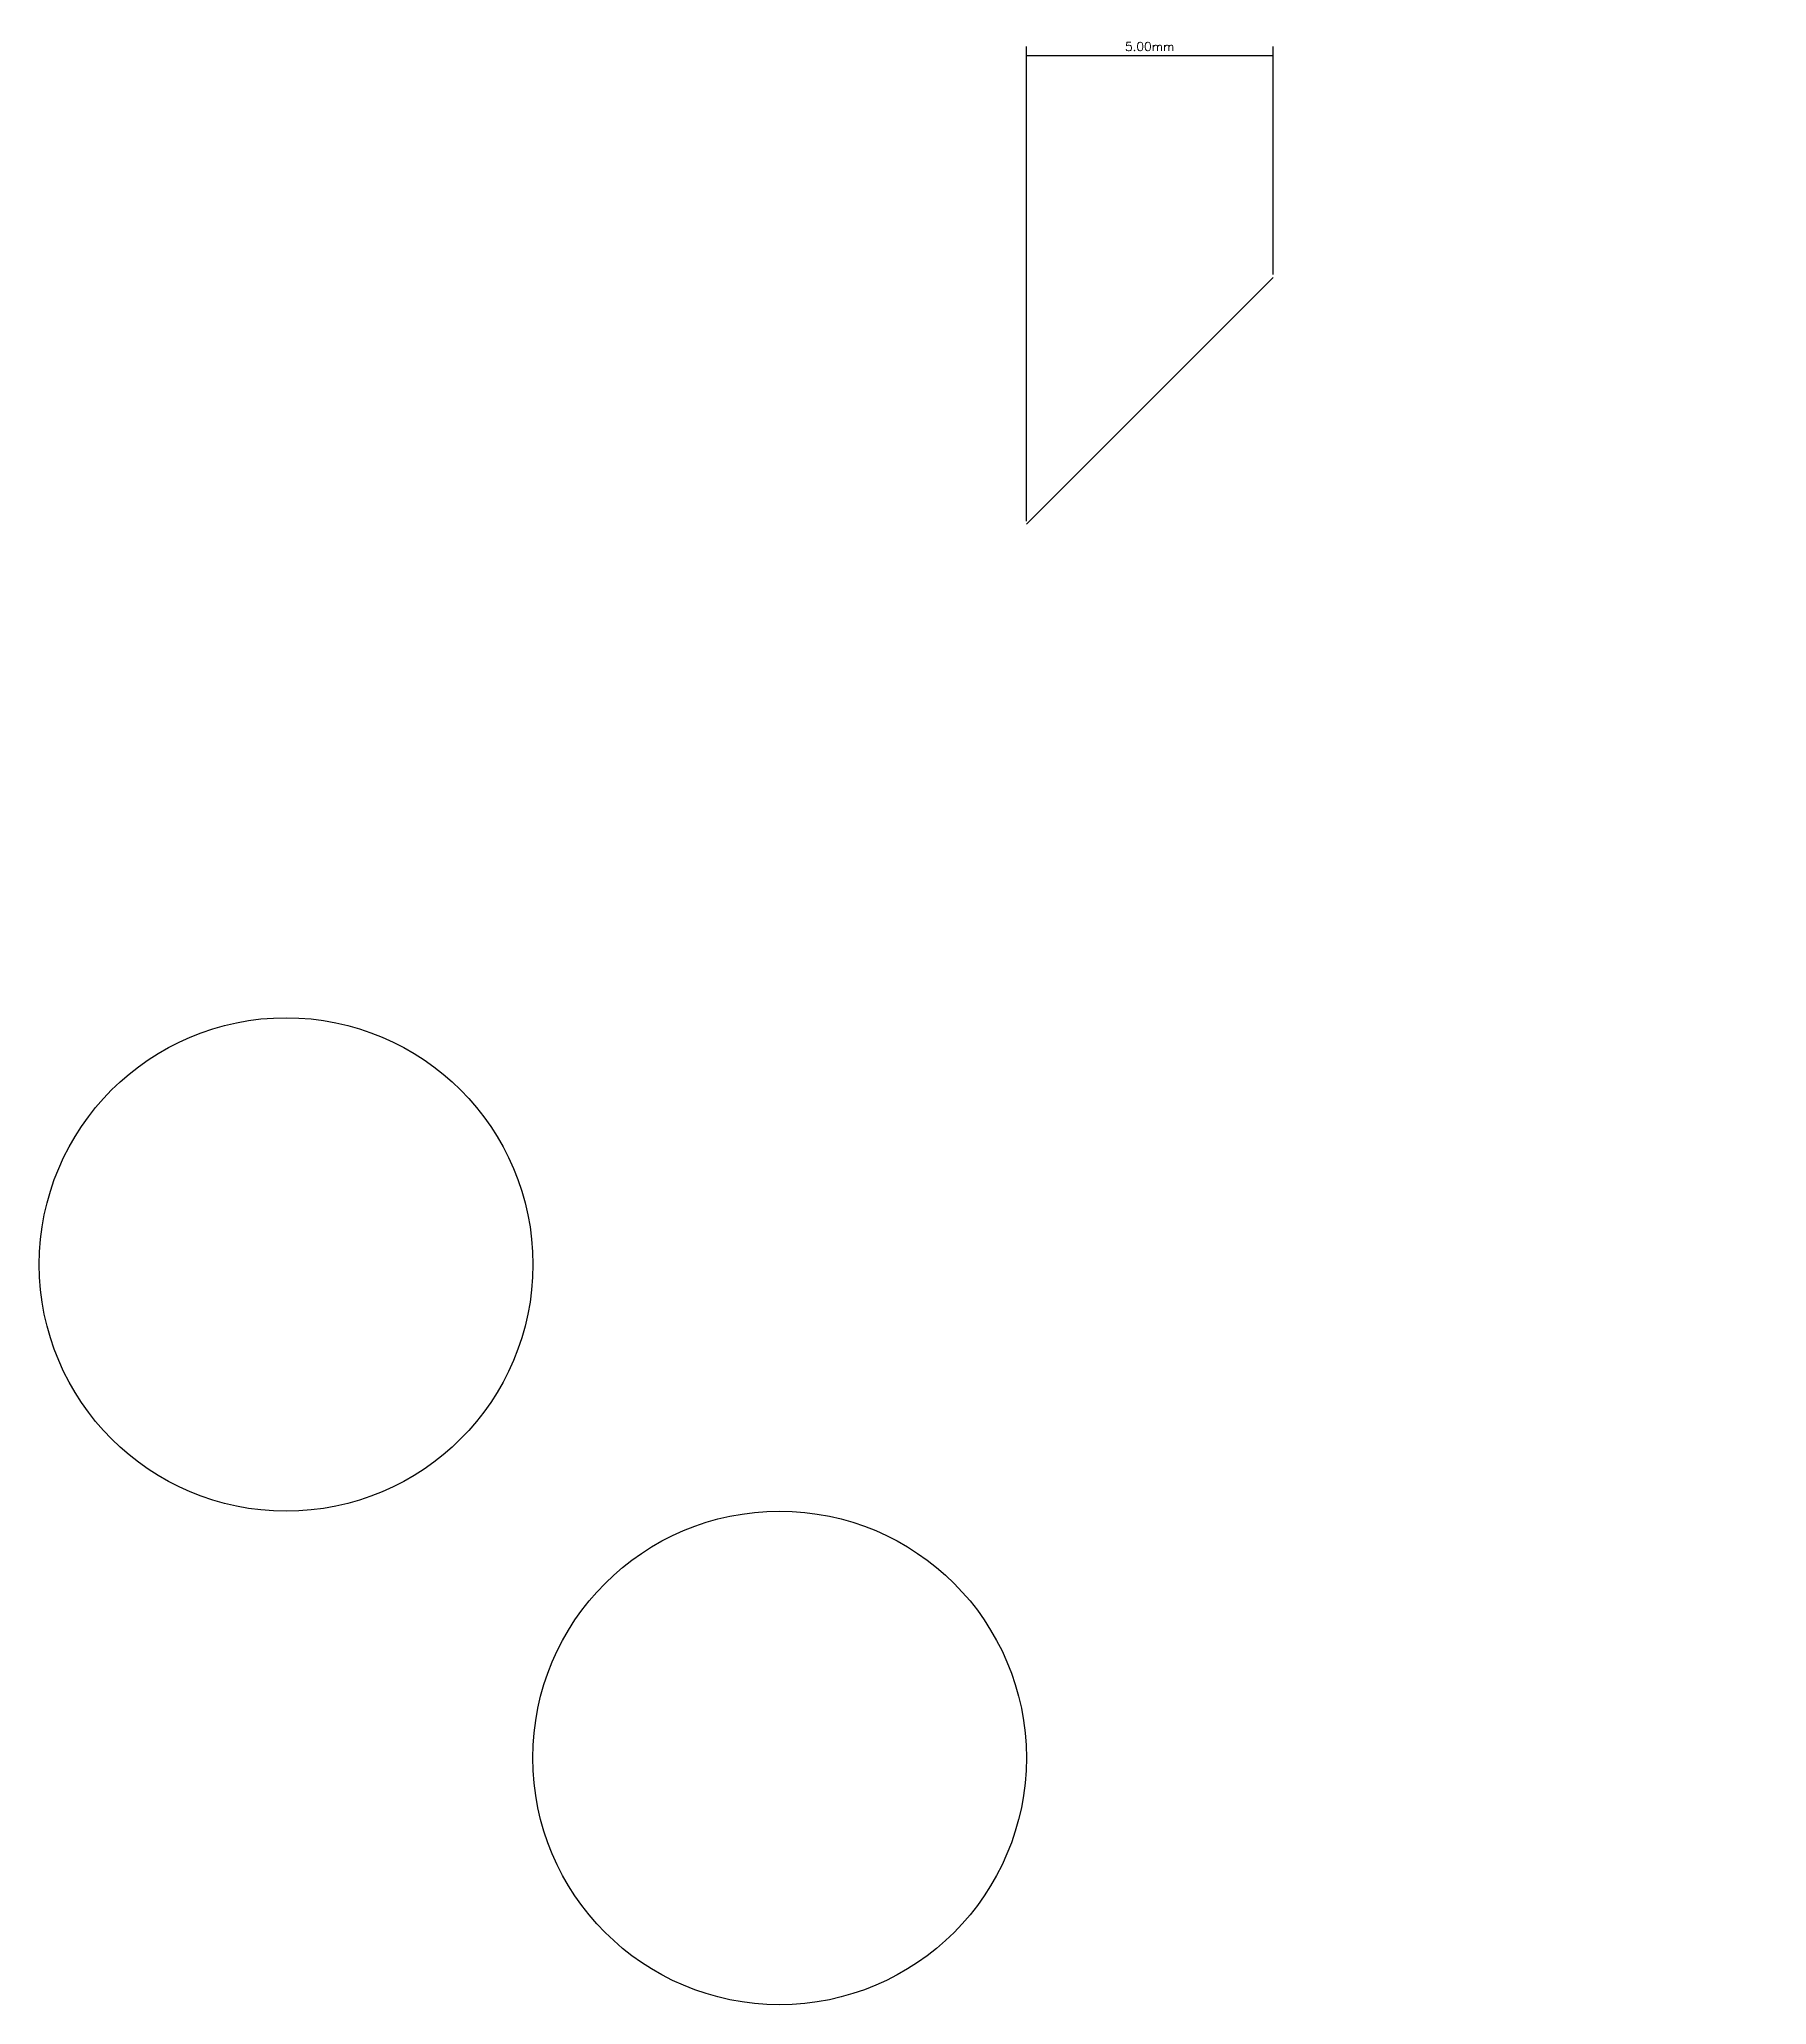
# Model space of a CAD drawing. Header units: millimetres. Extents: x -20 to 15, y -10 to 29.8.
import ezdxf

# ---------------------------------------------------------------- set-up
doc = ezdxf.new("R2010")
doc.units = ezdxf.units.MM
doc.styles.get("Standard").update_dxf_attribs({"font": 'simplex.shx'})
doc.dimstyles.new('MyStyle', dxfattribs={"dimtxt": 0.18, "dimasz": 0.18, "dimexe": 0.18, "dimexo": 0.0625, "dimgap": 0.09, "dimtad": 1, "dimzin": 0, "dimdsep": 52, "dimtxsty": 'Standard', "dimcen": 0.09, "dimadec": 0, "dimazin": 0, "dimtfac": 1, "dimtdec": 4, "dimtofl": 0, "dimtmove": 0, "dimatfit": 3, "dimfxl": 1, "dimtolj": 1, "dimtzin": 0, "dimarcsym": 0})

# ---------------------------------------------------------------- blocks, each defined once
blk = doc.blocks.new('MyBlock2')
blk.add_circle((5, 5), 5)
blk = doc.blocks.new('*D1')
for p, q in [((0, 0.0625), (0, 9.68)), ((5, 5.0625), (5, 9.68)), ((0, 9.5), (5, 9.5))]:
    blk.add_line(p, q)
for points in [[(0, 9.5), (0.18, 9.47), (0.18, 9.53), (0, 9.5)], [(5, 9.5), (4.82, 9.53), (4.82, 9.47), (5, 9.5)]]:
    blk.add_solid(points)
at = {"layer": 'Defpoints'}
for p in [(5, 9.5), (5, 5), (0, 0)]:
    blk.add_point(p, dxfattribs=at)
at = {"insert": (2.5, 9.59), "char_height": 0.18, "attachment_point": 8}
blk.add_mtext('5.00mm', dxfattribs=at)
blk = doc.blocks.new('NestedBlock')
blk.add_line((0, 0), (5, 5))
blk = doc.blocks.new('MyBlock')
blk.add_blockref('NestedBlock', (0, 0))
dim = blk.add_linear_dim(base=(5, 9.5), p1=(0, 0), p2=(5, 5), dimstyle='MyStyle', override={"dimpost": '<>mm'})
dim.commit()
dim.dimension.update_dxf_attribs({"geometry": '*D1', "text_midpoint": (2.5, 9.5)})
blk = doc.blocks.new('MyBlock3')
for name, p in [('MyBlock', (10, 10)), ('MyBlock2', (-10, -10))]:
    blk.add_blockref(name, p)

msp = doc.modelspace()

# ---------------------------------------------------------------- block references
for name, p in [('MyBlock3', (-10, 10)), ('MyBlock2', (-10, -10))]:
    msp.add_blockref(name, p)

doc.saveas('drawing.dxf')
